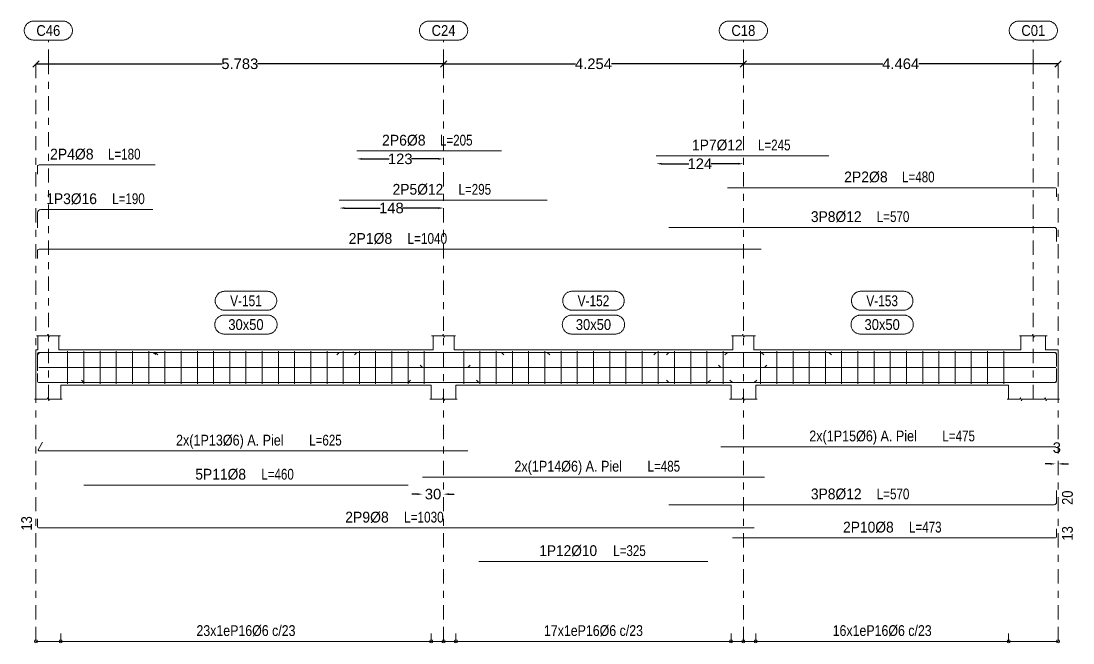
# Model space of a CAD drawing. Header units: millimetres. Extents: x 2 to 158, y -69 to 77.
# Drawn here: x 31.66 to 46.59, y 5.18 to 14.01 of the extents above; entities that cross this region are included whole.
import ezdxf
from ezdxf.enums import TextEntityAlignment as Align

# ---------------------------------------------------------------- set-up
doc = ezdxf.new("R2010")
doc.units = ezdxf.units.MM
doc.linetypes.add('CYPE_RAYAPUNTO', pattern=[0.4125, 0.2025, -0.105, 0, -0.105])
for name, color, linetype, lineweight in [('ALZ_ARM_LONG_ARM_TEXTOS', 3, 'Continuous', 9), ('ALZ_ARM_LONG_TXT_LONG', 3, 'Continuous', 9), ('ALZ_ARM_TRANS_TXT_EST', 3, 'Continuous', 9), ('ALZ_CONT_NUDOS', 122, 'Continuous', 9), ('ALZ_CONT_VIG_HORMIGON', 2, 'Continuous', 9), ('ALZ_COT_COT_ANCLAJES', 3, 'Continuous', 0), ('ALZ_COT_COT_ARM', 3, 'Continuous', 0), ('ALZ_COT_COT_EST', 3, 'Continuous', 0), ('ALZ_COT_COT_LIN_APOYOS', 2, 'CYPE_RAYAPUNTO', 0), ('ALZ_COT_LONGITUD_PROYECTADA', 122, 'Continuous', 0), ('ALZ_REF_COT_LIN_AUX_COTA', 2, 'CYPE_RAYAPUNTO', 9), ('ALZ_REF_REF_NOMBRE', 3, 'Continuous', 9), ('ALZ_REF_REF_REFERENCIA', 3, 'Continuous', 9), ('ALZ_REF_TEXTO_REF_NOMBRE', 3, 'Continuous', 9), ('ALZ_REF_TEXTO_REF_REFERENCIA', 3, 'Continuous', 9), ('ARM_LONGITUDINAL_Ø10', 103, 'Continuous', 9), ('ARM_LONGITUDINAL_Ø12', 171, 'Continuous', 9), ('ARM_LONGITUDINAL_Ø16', 212, 'Continuous', 9), ('ARM_LONGITUDINAL_Ø6', 151, 'Continuous', 9), ('ARM_LONGITUDINAL_Ø8', 32, 'Continuous', 9), ('ARM_TRANSVERSAL_Ø6', 151, 'Continuous', 9)]:
    doc.layers.add(name, color=color, linetype=linetype, lineweight=lineweight)
doc.styles.add('CYPETXT_0.225_romans', font='arial.ttf', dxfattribs={"height": 0.15})
doc.styles.add('CYPETXT_romans', font='arial.ttf', dxfattribs={"height": 0.2})
doc.dimstyles.new('cype_arrow', dxfattribs={"dimtxt": 0.18, "dimasz": 0.075, "dimexe": 0.05625, "dimexo": 0.05625, "dimgap": 0, "dimtad": 0, "dimdec": 4, "dimzin": 0, "dimdsep": 46, "dimtxsty": 'CYPETXT_0.225_romans', "dimcen": 0.09, "dimadec": 0, "dimazin": 0, "dimtfac": 1, "dimtdec": 4, "dimtofl": 0, "dimtmove": 2, "dimatfit": 3, "dimfxl": 1, "dimtolj": 1, "dimtzin": 0, "dimarcsym": 0})
doc.dimstyles.new('cype_oblique', dxfattribs={"dimtxt": 0.18, "dimasz": 0.18, "dimexe": 0.05625, "dimexo": 0.05625, "dimgap": 0, "dimtad": 0, "dimdec": 4, "dimzin": 0, "dimdsep": 46, "dimtxsty": 'CYPETXT_0.225_romans', "dimblk": 'OBLIQUE', "dimtsz": 0.045, "dimcen": 0.09, "dimadec": 0, "dimazin": 0, "dimtfac": 1, "dimtdec": 4, "dimtofl": 0, "dimtmove": 2, "dimatfit": 3, "dimfxl": 1, "dimtolj": 1, "dimtzin": 0, "dimarcsym": 0})

# ---------------------------------------------------------------- blocks, each defined once
blk = doc.blocks.new('*D170')
at = {"layer": 'ALZ_COT_LONGITUD_PROYECTADA', "color": 0, "lineweight": -2, "transparency": 16777216}
for p, q in [((31.827, 13.357), (31.917, 13.447)), ((37.61, 13.357), (37.7, 13.447)), ((31.872, 13.402), (34.511, 13.402)), ((37.655, 13.402), (35.017, 13.402))]:
    blk.add_line(p, q, dxfattribs=at)
at = {"layer": 'Defpoints', "color": 0, "transparency": 16777216}
for p in [(31.872, 13.402), (31.872, 13.402), (37.655, 13.402)]:
    blk.add_point(p, dxfattribs=at)
at = {"layer": 'ALZ_COT_LONGITUD_PROYECTADA', "color": 0, "transparency": 16777216, "insert": (34.764, 13.402), "char_height": 0.15, "attachment_point": 5, "style": 'CYPETXT_0.225_romans'}
blk.add_mtext('\\A1;5.783', dxfattribs=at)
blk = doc.blocks.new('_OBLIQUE')
at = {"color": 0, "linetype": 'ByBlock', "lineweight": -2}
blk.add_line((-0.5, -0.5), (0.5, 0.5), dxfattribs=at)
blk = doc.blocks.new('*D171')
at = {"layer": 'ALZ_COT_LONGITUD_PROYECTADA', "color": 0, "lineweight": -2, "transparency": 16777216}
for p, q in [((37.61, 13.357), (37.7, 13.447)), ((41.864, 13.357), (41.954, 13.447)), ((37.655, 13.402), (39.526, 13.402)), ((41.909, 13.402), (40.038, 13.402))]:
    blk.add_line(p, q, dxfattribs=at)
at = {"layer": 'Defpoints', "color": 0, "transparency": 16777216}
for p in [(37.655, 13.402), (37.655, 13.402), (41.909, 13.402)]:
    blk.add_point(p, dxfattribs=at)
at = {"layer": 'ALZ_COT_LONGITUD_PROYECTADA', "color": 0, "transparency": 16777216, "insert": (39.782, 13.402), "char_height": 0.15, "attachment_point": 5, "style": 'CYPETXT_0.225_romans'}
blk.add_mtext('\\A1;4.254', dxfattribs=at)
blk = doc.blocks.new('*D172')
at = {"layer": 'ALZ_COT_LONGITUD_PROYECTADA', "color": 0, "lineweight": -2, "transparency": 16777216}
for p, q in [((41.864, 13.357), (41.954, 13.447)), ((46.328, 13.357), (46.418, 13.447)), ((41.909, 13.402), (43.886, 13.402)), ((46.373, 13.402), (44.397, 13.402))]:
    blk.add_line(p, q, dxfattribs=at)
at = {"layer": 'Defpoints', "color": 0, "transparency": 16777216}
for p in [(41.909, 13.402), (41.909, 13.402), (46.373, 13.402)]:
    blk.add_point(p, dxfattribs=at)
at = {"layer": 'ALZ_COT_LONGITUD_PROYECTADA', "color": 0, "transparency": 16777216, "insert": (44.141, 13.402), "char_height": 0.15, "attachment_point": 5, "style": 'CYPETXT_0.225_romans'}
blk.add_mtext('\\A1;4.464', dxfattribs=at)
blk = doc.blocks.new('*D173')
at = {"layer": 'ALZ_COT_COT_ARM', "color": 0, "lineweight": -2, "transparency": 16777216}
for p, q in [((37.282, 7.293), (37.207, 7.293)), ((37.73, 7.293), (37.805, 7.293))]:
    blk.add_line(p, q, dxfattribs=at)
at = {"layer": 'ALZ_COT_COT_ARM', "color": 0, "transparency": 16777216}
for points in [[(37.282, 7.306), (37.282, 7.281), (37.357, 7.293)], [(37.73, 7.306), (37.73, 7.281), (37.655, 7.293)]]:
    blk.add_solid(points, dxfattribs=at)
at = {"layer": 'Defpoints', "color": 0, "transparency": 16777216}
for p in [(37.357, 7.293), (37.655, 7.293), (37.655, 7.293)]:
    blk.add_point(p, dxfattribs=at)
at = {"layer": 'ALZ_COT_COT_ARM', "color": 0, "transparency": 16777216, "insert": (37.506, 7.293), "char_height": 0.15, "attachment_point": 5, "style": 'CYPETXT_0.225_romans'}
blk.add_mtext('\\A1;30', dxfattribs=at)
blk = doc.blocks.new('*D174')
at = {"layer": 'ALZ_COT_COT_ARM', "color": 0, "lineweight": -2, "transparency": 16777216}
for p, q in [((46.266, 7.723), (46.191, 7.723)), ((46.448, 7.723), (46.523, 7.723))]:
    blk.add_line(p, q, dxfattribs=at)
at = {"layer": 'ALZ_COT_COT_ARM', "color": 0, "transparency": 16777216}
for points in [[(46.266, 7.735), (46.266, 7.71), (46.341, 7.723)], [(46.448, 7.735), (46.448, 7.71), (46.373, 7.723)]]:
    blk.add_solid(points, dxfattribs=at)
at = {"layer": 'Defpoints', "color": 0, "transparency": 16777216}
for p in [(46.341, 7.723), (46.373, 7.723), (46.373, 7.723)]:
    blk.add_point(p, dxfattribs=at)
at = {"layer": 'ALZ_COT_COT_ARM', "color": 0, "transparency": 16777216, "insert": (46.357, 7.953), "char_height": 0.15, "attachment_point": 5, "style": 'CYPETXT_0.225_romans'}
blk.add_mtext('\\A1;3', dxfattribs=at)
blk = doc.blocks.new('*D175')
at = {"layer": 'ALZ_COT_COT_ARM', "color": 0, "lineweight": -2, "transparency": 16777216}
for p, q in [((36.25, 11.355), (36.756, 11.355)), ((37.58, 11.355), (37.074, 11.355))]:
    blk.add_line(p, q, dxfattribs=at)
at = {"layer": 'ALZ_COT_COT_ARM', "color": 0, "transparency": 16777216}
for points in [[(36.25, 11.367), (36.25, 11.342), (36.175, 11.355)], [(37.58, 11.367), (37.58, 11.342), (37.655, 11.355)]]:
    blk.add_solid(points, dxfattribs=at)
at = {"layer": 'Defpoints', "color": 0, "transparency": 16777216}
for p in [(36.175, 11.355), (37.655, 11.355), (37.655, 11.355)]:
    blk.add_point(p, dxfattribs=at)
at = {"layer": 'ALZ_COT_COT_ARM', "color": 0, "transparency": 16777216, "insert": (36.915, 11.355), "char_height": 0.15, "attachment_point": 5, "style": 'CYPETXT_0.225_romans'}
blk.add_mtext('\\A1;148', dxfattribs=at)
blk = doc.blocks.new('*D176')
at = {"layer": 'ALZ_COT_COT_ARM', "color": 0, "lineweight": -2, "transparency": 16777216}
for p, q in [((36.5, 12.052), (36.881, 12.052)), ((37.58, 12.052), (37.199, 12.052))]:
    blk.add_line(p, q, dxfattribs=at)
at = {"layer": 'ALZ_COT_COT_ARM', "color": 0, "transparency": 16777216}
for points in [[(36.5, 12.065), (36.5, 12.04), (36.425, 12.052)], [(37.58, 12.065), (37.58, 12.04), (37.655, 12.052)]]:
    blk.add_solid(points, dxfattribs=at)
at = {"layer": 'Defpoints', "color": 0, "transparency": 16777216}
for p in [(36.425, 12.052), (37.655, 12.052), (37.655, 12.052)]:
    blk.add_point(p, dxfattribs=at)
at = {"layer": 'ALZ_COT_COT_ARM', "color": 0, "transparency": 16777216, "insert": (37.04, 12.052), "char_height": 0.15, "attachment_point": 5, "style": 'CYPETXT_0.225_romans'}
blk.add_mtext('\\A1;123', dxfattribs=at)
blk = doc.blocks.new('*D177')
at = {"layer": 'ALZ_COT_COT_ARM', "color": 0, "lineweight": -2, "transparency": 16777216}
for p, q in [((40.749, 11.984), (41.133, 11.984)), ((41.834, 11.984), (41.45, 11.984))]:
    blk.add_line(p, q, dxfattribs=at)
at = {"layer": 'ALZ_COT_COT_ARM', "color": 0, "transparency": 16777216}
for points in [[(40.749, 11.997), (40.749, 11.972), (40.674, 11.984)], [(41.834, 11.997), (41.834, 11.972), (41.909, 11.984)]]:
    blk.add_solid(points, dxfattribs=at)
at = {"layer": 'Defpoints', "color": 0, "transparency": 16777216}
for p in [(40.674, 11.984), (41.909, 11.984), (41.909, 11.984)]:
    blk.add_point(p, dxfattribs=at)
at = {"layer": 'ALZ_COT_COT_ARM', "color": 0, "transparency": 16777216, "insert": (41.291, 11.984), "char_height": 0.15, "attachment_point": 5, "style": 'CYPETXT_0.225_romans'}
blk.add_mtext('\\A1;124', dxfattribs=at)

msp = doc.modelspace()

# ---------------------------------------------------------------- linework, layer by layer
at = {"layer": 'ALZ_CONT_NUDOS'}
for p, q in [((31.89729, 9.3408), (31.89729, 9.5408)), ((32.19758, 9.3408), (32.19758, 9.5408)), ((37.50528, 9.3408), (37.50528, 9.5408)), ((37.80528, 9.3408), (37.80528, 9.5408)), ((41.75903, 9.3408), (41.75903, 9.5408)), ((42.05932, 9.3408), (42.05932, 9.5408)), ((45.84796, 9.3408), (45.84796, 9.5408)), ((46.1983, 9.3408), (46.1983, 9.5408)), ((31.87227, 9.3408), (31.89729, 9.3408)), ((32.22261, 9.3408), (32.19758, 9.3408)), ((37.48026, 9.3408), (37.50528, 9.3408)), ((37.83026, 9.3408), (37.80528, 9.3408)), ((41.73401, 9.3408), (41.75903, 9.3408)), ((42.08434, 9.3408), (42.05932, 9.3408)), ((45.67279, 9.3408), (45.84796, 9.3408)), ((46.37346, 9.3408), (46.1983, 9.3408)), ((31.87227, 8.8408), (31.87227, 8.6408)), ((32.22261, 8.8408), (32.22261, 8.6408)), ((37.48026, 8.8408), (37.48026, 8.6408)), ((37.83026, 8.8408), (37.83026, 8.6408)), ((41.73401, 8.8408), (41.73401, 8.6408)), ((42.08434, 8.8408), (42.08434, 8.6408)), ((45.67279, 8.8408), (45.67279, 8.6408)), ((46.37346, 8.8408), (46.37346, 8.6408))]:
    msp.add_line(p, q, dxfattribs=at)
for points in [[(31.87729, 9.5408), (32.03244, 9.5408), (32.03994, 9.5658), (32.05494, 9.5158), (32.06244, 9.5408), (32.21758, 9.5408)], [(37.48528, 9.5408), (37.64028, 9.5408), (37.64778, 9.5658), (37.66278, 9.5158), (37.67028, 9.5408), (37.82528, 9.5408)], [(41.73903, 9.5408), (41.89418, 9.5408), (41.90168, 9.5658), (41.91668, 9.5158), (41.92418, 9.5408), (42.07932, 9.5408)], [(45.82796, 9.5408), (46.00813, 9.5408), (46.01563, 9.5658), (46.03063, 9.5158), (46.03813, 9.5408), (46.2183, 9.5408)], [(31.87227, 9.3408), (31.87227, 8.8408)], [(46.37346, 9.3408), (46.37346, 8.8408)], [(31.85227, 8.6408), (32.03244, 8.6408), (32.03994, 8.6658), (32.05494, 8.6158), (32.06244, 8.6408), (32.24261, 8.6408)], [(37.46026, 8.6408), (37.64026, 8.6408), (37.64776, 8.6658), (37.66276, 8.6158), (37.67026, 8.6408), (37.85026, 8.6408)], [(41.71401, 8.6408), (41.89417, 8.6408), (41.90167, 8.6658), (41.91667, 8.6158), (41.92417, 8.6408), (42.10434, 8.6408)], [(45.65279, 8.6408), (45.83296, 8.6408), (45.84046, 8.6658), (45.85546, 8.6158), (45.86296, 8.6408), (46.04313, 8.6408)], [(46.00313, 8.6408), (46.1833, 8.6408), (46.1908, 8.6658), (46.2058, 8.6158), (46.2133, 8.6408), (46.39346, 8.6408)]]:
    msp.add_lwpolyline(points, dxfattribs=at)
at = {"layer": 'ALZ_CONT_VIG_HORMIGON'}
for p, q in [((32.22261, 9.3408), (37.48026, 9.3408)), ((37.83026, 9.3408), (41.73401, 9.3408)), ((42.08434, 9.3408), (45.67279, 9.3408)), ((32.22261, 8.8408), (37.48026, 8.8408)), ((37.83026, 8.8408), (41.73401, 8.8408)), ((42.08434, 8.8408), (45.67279, 8.8408))]:
    msp.add_line(p, q, dxfattribs=at)
at = {"layer": 'ALZ_COT_COT_EST'}
for p, q in [((31.87227, 5.20281), (31.87227, 5.31531)), ((32.22261, 5.20281), (32.22261, 5.31531)), ((37.48026, 5.20281), (37.48026, 5.31531)), ((37.65526, 5.20281), (37.65526, 5.31531)), ((37.83026, 5.20281), (37.83026, 5.31531)), ((41.73401, 5.20281), (41.73401, 5.31531)), ((41.90917, 5.20281), (41.90917, 5.31531)), ((42.08434, 5.20281), (42.08434, 5.31531)), ((45.67279, 5.20281), (45.67279, 5.31531))]:
    msp.add_line(p, q, dxfattribs=at)
for points in [[(31.87227, 5.20281), (32.22261, 5.20281), (32.22261, 5.31531)], [(32.22261, 5.20281), (37.48026, 5.20281), (37.48026, 5.31531)], [(37.48026, 5.20281), (37.65526, 5.20281), (37.65526, 5.31531)], [(37.65526, 5.20281), (37.83026, 5.20281), (37.83026, 5.31531)], [(37.83026, 5.20281), (41.73401, 5.20281), (41.73401, 5.31531)], [(41.73401, 5.20281), (41.90917, 5.20281), (41.90917, 5.31531)], [(41.90917, 5.20281), (42.08434, 5.20281), (42.08434, 5.31531)], [(42.08434, 5.20281), (45.67279, 5.20281), (45.67279, 5.31531)], [(45.67279, 5.20281), (46.37346, 5.20281), (46.37346, 5.31531)]]:
    msp.add_lwpolyline(points, dxfattribs=at)
for centre in [(31.87227, 5.20281), (32.22261, 5.20281), (32.22261, 5.20281), (37.48026, 5.20281), (37.48026, 5.20281), (37.65526, 5.20281), (37.65526, 5.20281), (37.83026, 5.20281), (37.83026, 5.20281), (41.73401, 5.20281), (41.73401, 5.20281), (41.90917, 5.20281), (41.90917, 5.20281), (42.08434, 5.20281), (42.08434, 5.20281), (45.67279, 5.20281), (45.67279, 5.20281), (46.37346, 5.20281)]:
    msp.add_circle(centre, 0.0225, dxfattribs=at)
at = {"layer": 'ALZ_COT_COT_LIN_APOYOS'}
for p, q in [((31.87227, 13.40244), (31.87227, 5.20281)), ((37.65526, 13.40244), (37.65526, 5.20281)), ((41.90917, 13.40244), (41.90917, 5.20281)), ((46.37346, 13.40244), (46.37346, 5.20281))]:
    msp.add_line(p, q, dxfattribs=at)
at = {"layer": 'ALZ_REF_COT_LIN_AUX_COTA'}
for p, q in [((32.04744, 13.40244), (32.04744, 13.73994)), ((37.65526, 13.40244), (37.65526, 13.73994)), ((41.90917, 13.40244), (41.90917, 13.73994)), ((46.02313, 13.40244), (46.02313, 13.73994)), ((32.04744, 8.6408), (32.04744, 13.40244)), ((46.02313, 8.6408), (46.02313, 13.40244))]:
    msp.add_line(p, q, dxfattribs=at)
at = {"layer": 'ALZ_REF_REF_NOMBRE'}
for points in [[(35.15293, 10.1733), (35.16195, 10.173), (35.17092, 10.1721), (35.17982, 10.1706), (35.1886, 10.1685), (35.19721, 10.16583), (35.20563, 10.16259), (35.21382, 10.15879), (35.22173, 10.15445), (35.22933, 10.1496), (35.2366, 10.14425), (35.24349, 10.13842), (35.24997, 10.13215), (35.25602, 10.12546), (35.26162, 10.11838), (35.26672, 10.11094), (35.27132, 10.10318), (35.27539, 10.09513), (35.27891, 10.08682), (35.28187, 10.0783), (35.28425, 10.0696), (35.28605, 10.06075), (35.28725, 10.05181), (35.28786, 10.04281), (35.28786, 10.03379), (35.28725, 10.02479), (35.28605, 10.01585), (35.28425, 10.007), (35.28187, 9.9983), (35.27891, 9.98978), (35.27539, 9.98147), (35.27132, 9.97342), (35.26672, 9.96566), (35.26162, 9.95822), (35.25602, 9.95114), (35.24997, 9.94445), (35.24349, 9.93818), (35.2366, 9.93235), (35.22933, 9.927), (35.22173, 9.92215), (35.21382, 9.91781), (35.20563, 9.91401), (35.19721, 9.91077), (35.1886, 9.9081), (35.17982, 9.90601), (35.17092, 9.9045), (35.16195, 9.9036), (35.15293, 9.9033), (34.54993, 9.9033), (34.54091, 9.9036), (34.53194, 9.9045), (34.52304, 9.90601), (34.51426, 9.9081), (34.50565, 9.91077), (34.49723, 9.91401), (34.48904, 9.91781), (34.48113, 9.92215), (34.47353, 9.927), (34.46626, 9.93235), (34.45937, 9.93818), (34.45289, 9.94445), (34.44684, 9.95114), (34.44125, 9.95822), (34.43614, 9.96566), (34.43154, 9.97342), (34.42747, 9.98147), (34.42395, 9.98978), (34.42099, 9.9983), (34.41861, 10.007), (34.41681, 10.01585), (34.41561, 10.02479), (34.41501, 10.03379), (34.41501, 10.04281), (34.41561, 10.05181), (34.41681, 10.06075), (34.41861, 10.0696), (34.42099, 10.0783), (34.42395, 10.08682), (34.42747, 10.09513), (34.43154, 10.10318), (34.43614, 10.11094), (34.44125, 10.11838), (34.44684, 10.12546), (34.45289, 10.13215), (34.45937, 10.13842), (34.46626, 10.14425), (34.47353, 10.1496), (34.48113, 10.15445), (34.48904, 10.15879), (34.49723, 10.16259), (34.50565, 10.16583), (34.51426, 10.1685), (34.52304, 10.1706), (34.53194, 10.1721), (34.54091, 10.173), (34.54993, 10.1733), (35.15293, 10.1733)], [(40.08363, 10.1733), (40.09265, 10.173), (40.10163, 10.1721), (40.11052, 10.1706), (40.1193, 10.1685), (40.12792, 10.16583), (40.13634, 10.16259), (40.14452, 10.15879), (40.15243, 10.15445), (40.16004, 10.1496), (40.1673, 10.14425), (40.17419, 10.13842), (40.18067, 10.13215), (40.18673, 10.12546), (40.19232, 10.11838), (40.19742, 10.11094), (40.20202, 10.10318), (40.20609, 10.09513), (40.20961, 10.08682), (40.21257, 10.0783), (40.21495, 10.0696), (40.21675, 10.06075), (40.21795, 10.05181), (40.21856, 10.04281), (40.21856, 10.03379), (40.21795, 10.02479), (40.21675, 10.01585), (40.21495, 10.007), (40.21257, 9.9983), (40.20961, 9.98978), (40.20609, 9.98147), (40.20202, 9.97342), (40.19742, 9.96566), (40.19232, 9.95822), (40.18673, 9.95114), (40.18067, 9.94445), (40.17419, 9.93818), (40.1673, 9.93235), (40.16004, 9.927), (40.15243, 9.92215), (40.14452, 9.91781), (40.13634, 9.91401), (40.12792, 9.91077), (40.1193, 9.9081), (40.11052, 9.90601), (40.10163, 9.9045), (40.09265, 9.9036), (40.08363, 9.9033), (39.48063, 9.9033), (39.47162, 9.9036), (39.46264, 9.9045), (39.45374, 9.90601), (39.44497, 9.9081), (39.43635, 9.91077), (39.42793, 9.91401), (39.41975, 9.91781), (39.41183, 9.92215), (39.40423, 9.927), (39.39697, 9.93235), (39.39008, 9.93818), (39.38359, 9.94445), (39.37754, 9.95114), (39.37195, 9.95822), (39.36684, 9.96566), (39.36224, 9.97342), (39.35818, 9.98147), (39.35465, 9.98978), (39.35169, 9.9983), (39.34931, 10.007), (39.34751, 10.01585), (39.34631, 10.02479), (39.34571, 10.03379), (39.34571, 10.04281), (39.34631, 10.05181), (39.34751, 10.06075), (39.34931, 10.0696), (39.35169, 10.0783), (39.35465, 10.08682), (39.35818, 10.09513), (39.36224, 10.10318), (39.36684, 10.11094), (39.37195, 10.11838), (39.37754, 10.12546), (39.38359, 10.13215), (39.39008, 10.13842), (39.39697, 10.14425), (39.40423, 10.1496), (39.41183, 10.15445), (39.41975, 10.15879), (39.42793, 10.16259), (39.43635, 10.16583), (39.44497, 10.1685), (39.45374, 10.1706), (39.46264, 10.1721), (39.47162, 10.173), (39.48063, 10.1733), (40.08363, 10.1733)], [(44.18007, 10.1733), (44.18908, 10.173), (44.19806, 10.1721), (44.20696, 10.1706), (44.21573, 10.1685), (44.22435, 10.16583), (44.23277, 10.16259), (44.24095, 10.15879), (44.24886, 10.15445), (44.25647, 10.1496), (44.26373, 10.14425), (44.27062, 10.13842), (44.27711, 10.13215), (44.28316, 10.12546), (44.28875, 10.11838), (44.29386, 10.11094), (44.29845, 10.10318), (44.30252, 10.09513), (44.30605, 10.08682), (44.309, 10.0783), (44.31139, 10.0696), (44.31319, 10.06075), (44.31439, 10.05181), (44.31499, 10.04281), (44.31499, 10.03379), (44.31439, 10.02479), (44.31319, 10.01585), (44.31139, 10.007), (44.309, 9.9983), (44.30605, 9.98978), (44.30252, 9.98147), (44.29845, 9.97342), (44.29386, 9.96566), (44.28875, 9.95822), (44.28316, 9.95114), (44.27711, 9.94445), (44.27062, 9.93818), (44.26373, 9.93235), (44.25647, 9.927), (44.24886, 9.92215), (44.24095, 9.91781), (44.23277, 9.91401), (44.22435, 9.91077), (44.21573, 9.9081), (44.20696, 9.90601), (44.19806, 9.9045), (44.18908, 9.9036), (44.18007, 9.9033), (43.57707, 9.9033), (43.56805, 9.9036), (43.55907, 9.9045), (43.55018, 9.90601), (43.5414, 9.9081), (43.53278, 9.91077), (43.52436, 9.91401), (43.51618, 9.91781), (43.50827, 9.92215), (43.50066, 9.927), (43.4934, 9.93235), (43.48651, 9.93818), (43.48002, 9.94445), (43.47397, 9.95114), (43.46838, 9.95822), (43.46328, 9.96566), (43.45868, 9.97342), (43.45461, 9.98147), (43.45109, 9.98978), (43.44813, 9.9983), (43.44574, 10.007), (43.44395, 10.01585), (43.44274, 10.02479), (43.44214, 10.03379), (43.44214, 10.04281), (43.44274, 10.05181), (43.44395, 10.06075), (43.44574, 10.0696), (43.44813, 10.0783), (43.45109, 10.08682), (43.45461, 10.09513), (43.45868, 10.10318), (43.46328, 10.11094), (43.46838, 10.11838), (43.47397, 10.12546), (43.48002, 10.13215), (43.48651, 10.13842), (43.4934, 10.14425), (43.50066, 10.1496), (43.50827, 10.15445), (43.51618, 10.15879), (43.52436, 10.16259), (43.53278, 10.16583), (43.5414, 10.1685), (43.55018, 10.1706), (43.55907, 10.1721), (43.56805, 10.173), (43.57707, 10.1733), (44.18007, 10.1733)], [(35.15856, 9.8358), (35.16757, 9.8355), (35.17655, 9.8346), (35.18545, 9.8331), (35.19422, 9.831), (35.20284, 9.82833), (35.21126, 9.82509), (35.21944, 9.82129), (35.22735, 9.81695), (35.23496, 9.8121), (35.24222, 9.80675), (35.24911, 9.80092), (35.2556, 9.79465), (35.26165, 9.78796), (35.26724, 9.78088), (35.27235, 9.77344), (35.27694, 9.76568), (35.28101, 9.75763), (35.28453, 9.74932), (35.28749, 9.7408), (35.28988, 9.7321), (35.29168, 9.72325), (35.29288, 9.71431), (35.29348, 9.70531), (35.29348, 9.69629), (35.29288, 9.68729), (35.29168, 9.67835), (35.28988, 9.6695), (35.28749, 9.6608), (35.28453, 9.65228), (35.28101, 9.64397), (35.27694, 9.63592), (35.27235, 9.62816), (35.26724, 9.62072), (35.26165, 9.61364), (35.2556, 9.60695), (35.24911, 9.60068), (35.24222, 9.59485), (35.23496, 9.5895), (35.22735, 9.58465), (35.21944, 9.58031), (35.21126, 9.57651), (35.20284, 9.57327), (35.19422, 9.5706), (35.18545, 9.56851), (35.17655, 9.567), (35.16757, 9.5661), (35.15856, 9.5658), (34.54431, 9.5658), (34.53529, 9.5661), (34.52631, 9.567), (34.51742, 9.56851), (34.50864, 9.5706), (34.50002, 9.57327), (34.4916, 9.57651), (34.48342, 9.58031), (34.47551, 9.58465), (34.4679, 9.5895), (34.46064, 9.59485), (34.45375, 9.60068), (34.44726, 9.60695), (34.44121, 9.61364), (34.43562, 9.62072), (34.43052, 9.62816), (34.42592, 9.63592), (34.42185, 9.64397), (34.41833, 9.65228), (34.41537, 9.6608), (34.41298, 9.6695), (34.41119, 9.67835), (34.40998, 9.68729), (34.40938, 9.69629), (34.40938, 9.70531), (34.40998, 9.71431), (34.41119, 9.72325), (34.41298, 9.7321), (34.41537, 9.7408), (34.41833, 9.74932), (34.42185, 9.75763), (34.42592, 9.76568), (34.43052, 9.77344), (34.43562, 9.78088), (34.44121, 9.78796), (34.44726, 9.79465), (34.45375, 9.80092), (34.46064, 9.80675), (34.4679, 9.8121), (34.47551, 9.81695), (34.48342, 9.82129), (34.4916, 9.82509), (34.50002, 9.82833), (34.50864, 9.831), (34.51742, 9.8331), (34.52631, 9.8346), (34.53529, 9.8355), (34.54431, 9.8358), (35.15856, 9.8358)], [(40.08926, 9.8358), (40.09827, 9.8355), (40.10725, 9.8346), (40.11615, 9.8331), (40.12492, 9.831), (40.13354, 9.82833), (40.14196, 9.82509), (40.15014, 9.82129), (40.15806, 9.81695), (40.16566, 9.8121), (40.17292, 9.80675), (40.17981, 9.80092), (40.1863, 9.79465), (40.19235, 9.78796), (40.19794, 9.78088), (40.20305, 9.77344), (40.20765, 9.76568), (40.21171, 9.75763), (40.21524, 9.74932), (40.2182, 9.7408), (40.22058, 9.7321), (40.22238, 9.72325), (40.22358, 9.71431), (40.22418, 9.70531), (40.22418, 9.69629), (40.22358, 9.68729), (40.22238, 9.67835), (40.22058, 9.6695), (40.2182, 9.6608), (40.21524, 9.65228), (40.21171, 9.64397), (40.20765, 9.63592), (40.20305, 9.62816), (40.19794, 9.62072), (40.19235, 9.61364), (40.1863, 9.60695), (40.17981, 9.60068), (40.17292, 9.59485), (40.16566, 9.5895), (40.15806, 9.58465), (40.15014, 9.58031), (40.14196, 9.57651), (40.13354, 9.57327), (40.12492, 9.5706), (40.11615, 9.56851), (40.10725, 9.567), (40.09827, 9.5661), (40.08926, 9.5658), (39.47501, 9.5658), (39.46599, 9.5661), (39.45701, 9.567), (39.44812, 9.56851), (39.43934, 9.5706), (39.43072, 9.57327), (39.4223, 9.57651), (39.41412, 9.58031), (39.40621, 9.58465), (39.3986, 9.5895), (39.39134, 9.59485), (39.38445, 9.60068), (39.37797, 9.60695), (39.37191, 9.61364), (39.36632, 9.62072), (39.36122, 9.62816), (39.35662, 9.63592), (39.35255, 9.64397), (39.34903, 9.65228), (39.34607, 9.6608), (39.34369, 9.6695), (39.34189, 9.67835), (39.34069, 9.68729), (39.34008, 9.69629), (39.34008, 9.70531), (39.34069, 9.71431), (39.34189, 9.72325), (39.34369, 9.7321), (39.34607, 9.7408), (39.34903, 9.74932), (39.35255, 9.75763), (39.35662, 9.76568), (39.36122, 9.77344), (39.36632, 9.78088), (39.37191, 9.78796), (39.37797, 9.79465), (39.38445, 9.80092), (39.39134, 9.80675), (39.3986, 9.8121), (39.40621, 9.81695), (39.41412, 9.82129), (39.4223, 9.82509), (39.43072, 9.82833), (39.43934, 9.831), (39.44812, 9.8331), (39.45701, 9.8346), (39.46599, 9.8355), (39.47501, 9.8358), (40.08926, 9.8358)], [(44.18569, 9.8358), (44.19471, 9.8355), (44.20368, 9.8346), (44.21258, 9.8331), (44.22136, 9.831), (44.22997, 9.82833), (44.23839, 9.82509), (44.24658, 9.82129), (44.25449, 9.81695), (44.26209, 9.8121), (44.26936, 9.80675), (44.27625, 9.80092), (44.28273, 9.79465), (44.28878, 9.78796), (44.29438, 9.78088), (44.29948, 9.77344), (44.30408, 9.76568), (44.30815, 9.75763), (44.31167, 9.74932), (44.31463, 9.7408), (44.31701, 9.7321), (44.31881, 9.72325), (44.32001, 9.71431), (44.32062, 9.70531), (44.32062, 9.69629), (44.32001, 9.68729), (44.31881, 9.67835), (44.31701, 9.6695), (44.31463, 9.6608), (44.31167, 9.65228), (44.30815, 9.64397), (44.30408, 9.63592), (44.29948, 9.62816), (44.29438, 9.62072), (44.28878, 9.61364), (44.28273, 9.60695), (44.27625, 9.60068), (44.26936, 9.59485), (44.26209, 9.5895), (44.25449, 9.58465), (44.24658, 9.58031), (44.23839, 9.57651), (44.22997, 9.57327), (44.22136, 9.5706), (44.21258, 9.56851), (44.20368, 9.567), (44.19471, 9.5661), (44.18569, 9.5658), (43.57144, 9.5658), (43.56242, 9.5661), (43.55345, 9.567), (43.54455, 9.56851), (43.53577, 9.5706), (43.52716, 9.57327), (43.51874, 9.57651), (43.51055, 9.58031), (43.50264, 9.58465), (43.49504, 9.5895), (43.48777, 9.59485), (43.48088, 9.60068), (43.4744, 9.60695), (43.46835, 9.61364), (43.46276, 9.62072), (43.45765, 9.62816), (43.45305, 9.63592), (43.44898, 9.64397), (43.44546, 9.65228), (43.4425, 9.6608), (43.44012, 9.6695), (43.43832, 9.67835), (43.43712, 9.68729), (43.43652, 9.69629), (43.43652, 9.70531), (43.43712, 9.71431), (43.43832, 9.72325), (43.44012, 9.7321), (43.4425, 9.7408), (43.44546, 9.74932), (43.44898, 9.75763), (43.45305, 9.76568), (43.45765, 9.77344), (43.46276, 9.78088), (43.46835, 9.78796), (43.4744, 9.79465), (43.48088, 9.80092), (43.48777, 9.80675), (43.49504, 9.8121), (43.50264, 9.81695), (43.51055, 9.82129), (43.51874, 9.82509), (43.52716, 9.82833), (43.53577, 9.831), (43.54455, 9.8331), (43.55345, 9.8346), (43.56242, 9.8355), (43.57144, 9.8358), (44.18569, 9.8358)]]:
    msp.add_lwpolyline(points, close=True, dxfattribs=at)
at = {"layer": 'ALZ_REF_REF_REFERENCIA'}
for points in [[(32.25444, 14.00994), (32.26345, 14.00964), (32.27243, 14.00874), (32.28133, 14.00723), (32.2901, 14.00514), (32.29872, 14.00247), (32.30714, 13.99923), (32.31532, 13.99543), (32.32324, 13.99109), (32.33084, 13.98624), (32.3381, 13.98089), (32.34499, 13.97506), (32.35148, 13.96879), (32.35753, 13.9621), (32.36312, 13.95502), (32.36823, 13.94758), (32.37283, 13.93982), (32.37689, 13.93177), (32.38042, 13.92346), (32.38338, 13.91494), (32.38576, 13.90624), (32.38756, 13.89739), (32.38876, 13.88845), (32.38936, 13.87945), (32.38936, 13.87043), (32.38876, 13.86143), (32.38756, 13.85249), (32.38576, 13.84364), (32.38338, 13.83494), (32.38042, 13.82642), (32.37689, 13.81811), (32.37283, 13.81006), (32.36823, 13.8023), (32.36312, 13.79486), (32.35753, 13.78778), (32.35148, 13.78109), (32.34499, 13.77482), (32.3381, 13.76899), (32.33084, 13.76364), (32.32324, 13.75879), (32.31532, 13.75445), (32.30714, 13.75065), (32.29872, 13.74741), (32.2901, 13.74474), (32.28133, 13.74264), (32.27243, 13.74114), (32.26345, 13.74024), (32.25444, 13.73994), (31.84044, 13.73994), (31.83142, 13.74024), (31.82244, 13.74114), (31.81355, 13.74264), (31.80477, 13.74474), (31.79615, 13.74741), (31.78773, 13.75065), (31.77955, 13.75445), (31.77164, 13.75879), (31.76403, 13.76364), (31.75677, 13.76899), (31.74988, 13.77482), (31.7434, 13.78109), (31.73734, 13.78778), (31.73175, 13.79486), (31.72665, 13.8023), (31.72205, 13.81006), (31.71798, 13.81811), (31.71446, 13.82642), (31.7115, 13.83494), (31.70911, 13.84364), (31.70732, 13.85249), (31.70611, 13.86143), (31.70551, 13.87043), (31.70551, 13.87945), (31.70611, 13.88845), (31.70732, 13.89739), (31.70911, 13.90624), (31.7115, 13.91494), (31.71446, 13.92346), (31.71798, 13.93177), (31.72205, 13.93982), (31.72665, 13.94758), (31.73175, 13.95502), (31.73734, 13.9621), (31.7434, 13.96879), (31.74988, 13.97506), (31.75677, 13.98089), (31.76403, 13.98624), (31.77164, 13.99109), (31.77955, 13.99543), (31.78773, 13.99923), (31.79615, 14.00247), (31.80477, 14.00514), (31.81355, 14.00723), (31.82244, 14.00874), (31.83142, 14.00964), (31.84044, 14.00994), (32.25444, 14.00994)], [(37.86226, 14.00994), (37.87127, 14.00964), (37.88025, 14.00874), (37.88915, 14.00723), (37.89792, 14.00514), (37.90654, 14.00247), (37.91496, 13.99923), (37.92314, 13.99543), (37.93105, 13.99109), (37.93866, 13.98624), (37.94592, 13.98089), (37.95281, 13.97506), (37.9593, 13.96879), (37.96535, 13.9621), (37.97094, 13.95502), (37.97605, 13.94758), (37.98064, 13.93982), (37.98471, 13.93177), (37.98824, 13.92346), (37.99119, 13.91494), (37.99358, 13.90624), (37.99538, 13.89739), (37.99658, 13.88845), (37.99718, 13.87945), (37.99718, 13.87043), (37.99658, 13.86143), (37.99538, 13.85249), (37.99358, 13.84364), (37.99119, 13.83494), (37.98824, 13.82642), (37.98471, 13.81811), (37.98064, 13.81006), (37.97605, 13.8023), (37.97094, 13.79486), (37.96535, 13.78778), (37.9593, 13.78109), (37.95281, 13.77482), (37.94592, 13.76899), (37.93866, 13.76364), (37.93105, 13.75879), (37.92314, 13.75445), (37.91496, 13.75065), (37.90654, 13.74741), (37.89792, 13.74474), (37.88915, 13.74264), (37.88025, 13.74114), (37.87127, 13.74024), (37.86226, 13.73994), (37.44826, 13.73994), (37.43924, 13.74024), (37.43026, 13.74114), (37.42137, 13.74264), (37.41259, 13.74474), (37.40397, 13.74741), (37.39555, 13.75065), (37.38737, 13.75445), (37.37946, 13.75879), (37.37185, 13.76364), (37.36459, 13.76899), (37.3577, 13.77482), (37.35121, 13.78109), (37.34516, 13.78778), (37.33957, 13.79486), (37.33447, 13.8023), (37.32987, 13.81006), (37.3258, 13.81811), (37.32228, 13.82642), (37.31932, 13.83494), (37.31693, 13.84364), (37.31514, 13.85249), (37.31393, 13.86143), (37.31333, 13.87043), (37.31333, 13.87945), (37.31393, 13.88845), (37.31514, 13.89739), (37.31693, 13.90624), (37.31932, 13.91494), (37.32228, 13.92346), (37.3258, 13.93177), (37.32987, 13.93982), (37.33447, 13.94758), (37.33957, 13.95502), (37.34516, 13.9621), (37.35121, 13.96879), (37.3577, 13.97506), (37.36459, 13.98089), (37.37185, 13.98624), (37.37946, 13.99109), (37.38737, 13.99543), (37.39555, 13.99923), (37.40397, 14.00247), (37.41259, 14.00514), (37.42137, 14.00723), (37.43026, 14.00874), (37.43924, 14.00964), (37.44826, 14.00994), (37.86226, 14.00994)], [(42.11617, 14.00994), (42.12519, 14.00964), (42.13417, 14.00874), (42.14307, 14.00723), (42.15184, 14.00514), (42.16046, 14.00247), (42.16888, 13.99923), (42.17706, 13.99543), (42.18497, 13.99109), (42.19258, 13.98624), (42.19984, 13.98089), (42.20673, 13.97506), (42.21322, 13.96879), (42.21927, 13.9621), (42.22486, 13.95502), (42.22997, 13.94758), (42.23456, 13.93982), (42.23863, 13.93177), (42.24215, 13.92346), (42.24511, 13.91494), (42.2475, 13.90624), (42.24929, 13.89739), (42.2505, 13.88845), (42.2511, 13.87945), (42.2511, 13.87043), (42.2505, 13.86143), (42.24929, 13.85249), (42.2475, 13.84364), (42.24511, 13.83494), (42.24215, 13.82642), (42.23863, 13.81811), (42.23456, 13.81006), (42.22997, 13.8023), (42.22486, 13.79486), (42.21927, 13.78778), (42.21322, 13.78109), (42.20673, 13.77482), (42.19984, 13.76899), (42.19258, 13.76364), (42.18497, 13.75879), (42.17706, 13.75445), (42.16888, 13.75065), (42.16046, 13.74741), (42.15184, 13.74474), (42.14307, 13.74264), (42.13417, 13.74114), (42.12519, 13.74024), (42.11617, 13.73994), (41.70217, 13.73994), (41.69316, 13.74024), (41.68418, 13.74114), (41.67528, 13.74264), (41.66651, 13.74474), (41.65789, 13.74741), (41.64947, 13.75065), (41.64129, 13.75445), (41.63338, 13.75879), (41.62577, 13.76364), (41.61851, 13.76899), (41.61162, 13.77482), (41.60513, 13.78109), (41.59908, 13.78778), (41.59349, 13.79486), (41.58838, 13.8023), (41.58379, 13.81006), (41.57972, 13.81811), (41.5762, 13.82642), (41.57324, 13.83494), (41.57085, 13.84364), (41.56906, 13.85249), (41.56785, 13.86143), (41.56725, 13.87043), (41.56725, 13.87945), (41.56785, 13.88845), (41.56906, 13.89739), (41.57085, 13.90624), (41.57324, 13.91494), (41.5762, 13.92346), (41.57972, 13.93177), (41.58379, 13.93982), (41.58838, 13.94758), (41.59349, 13.95502), (41.59908, 13.9621), (41.60513, 13.96879), (41.61162, 13.97506), (41.61851, 13.98089), (41.62577, 13.98624), (41.63338, 13.99109), (41.64129, 13.99543), (41.64947, 13.99923), (41.65789, 14.00247), (41.66651, 14.00514), (41.67528, 14.00723), (41.68418, 14.00874), (41.69316, 14.00964), (41.70217, 14.00994), (42.11617, 14.00994)], [(46.23013, 14.00994), (46.23914, 14.00964), (46.24812, 14.00874), (46.25702, 14.00723), (46.26579, 14.00514), (46.27441, 14.00247), (46.28283, 13.99923), (46.29101, 13.99543), (46.29893, 13.99109), (46.30653, 13.98624), (46.31379, 13.98089), (46.32068, 13.97506), (46.32717, 13.96879), (46.33322, 13.9621), (46.33881, 13.95502), (46.34392, 13.94758), (46.34852, 13.93982), (46.35259, 13.93177), (46.35611, 13.92346), (46.35907, 13.91494), (46.36145, 13.90624), (46.36325, 13.89739), (46.36445, 13.88845), (46.36505, 13.87945), (46.36505, 13.87043), (46.36445, 13.86143), (46.36325, 13.85249), (46.36145, 13.84364), (46.35907, 13.83494), (46.35611, 13.82642), (46.35259, 13.81811), (46.34852, 13.81006), (46.34392, 13.8023), (46.33881, 13.79486), (46.33322, 13.78778), (46.32717, 13.78109), (46.32068, 13.77482), (46.31379, 13.76899), (46.30653, 13.76364), (46.29893, 13.75879), (46.29101, 13.75445), (46.28283, 13.75065), (46.27441, 13.74741), (46.26579, 13.74474), (46.25702, 13.74264), (46.24812, 13.74114), (46.23914, 13.74024), (46.23013, 13.73994), (45.81613, 13.73994), (45.80711, 13.74024), (45.79813, 13.74114), (45.78924, 13.74264), (45.78046, 13.74474), (45.77184, 13.74741), (45.76343, 13.75065), (45.75524, 13.75445), (45.74733, 13.75879), (45.73972, 13.76364), (45.73246, 13.76899), (45.72557, 13.77482), (45.71909, 13.78109), (45.71303, 13.78778), (45.70744, 13.79486), (45.70234, 13.8023), (45.69774, 13.81006), (45.69367, 13.81811), (45.69015, 13.82642), (45.68719, 13.83494), (45.68481, 13.84364), (45.68301, 13.85249), (45.68181, 13.86143), (45.6812, 13.87043), (45.6812, 13.87945), (45.68181, 13.88845), (45.68301, 13.89739), (45.68481, 13.90624), (45.68719, 13.91494), (45.69015, 13.92346), (45.69367, 13.93177), (45.69774, 13.93982), (45.70234, 13.94758), (45.70744, 13.95502), (45.71303, 13.9621), (45.71909, 13.96879), (45.72557, 13.97506), (45.73246, 13.98089), (45.73972, 13.98624), (45.74733, 13.99109), (45.75524, 13.99543), (45.76343, 13.99923), (45.77184, 14.00247), (45.78046, 14.00514), (45.78924, 14.00723), (45.79813, 14.00874), (45.80711, 14.00964), (45.81613, 14.00994), (46.23013, 14.00994)]]:
    msp.add_lwpolyline(points, close=True, dxfattribs=at)
at = {"layer": 'ARM_LONGITUDINAL_Ø10'}
for p, q in [((38.15713, 8.8768), (38.12178, 8.91216)), ((41.40713, 8.8768), (41.44249, 8.91216))]:
    msp.add_line(p, q, dxfattribs=at)
for points in [[(38.15713, 8.8768), (41.40713, 8.8768)], [(38.15713, 6.33781), (41.40713, 6.33781)]]:
    msp.add_lwpolyline(points, dxfattribs=at)
at = {"layer": 'ARM_LONGITUDINAL_Ø12'}
for p, q in [((36.17532, 9.3048), (36.13996, 9.26945)), ((39.12532, 9.3048), (39.16068, 9.26945)), ((40.67379, 9.3048), (40.63843, 9.26945)), ((40.85346, 9.3048), (40.81685, 9.27075)), ((43.12379, 9.3048), (43.15914, 9.26945)), ((40.85346, 8.8768), (40.81685, 8.91085))]:
    msp.add_line(p, q, dxfattribs=at)
for points in [[(40.67379, 12.09651), (43.12379, 12.09651)], [(36.17532, 11.46744), (39.12532, 11.46744)], [(46.35346, 10.87964), (46.35346, 11.04364), (46.35072, 11.05742), (46.34292, 11.0691), (46.33124, 11.0769), (46.31746, 11.07964), (40.85346, 11.07964)], [(36.17532, 9.3048), (39.12532, 9.3048)], [(40.67379, 9.3048), (43.12379, 9.3048)], [(46.35346, 9.1048), (46.35346, 9.2688), (46.35072, 9.28258), (46.34292, 9.29426), (46.33124, 9.30206), (46.31746, 9.3048), (40.85346, 9.3048)], [(46.35346, 9.0768), (46.35346, 8.9128), (46.35072, 8.89902), (46.34292, 8.88734), (46.33124, 8.87954), (46.31746, 8.8768), (40.85346, 8.8768)], [(46.35346, 7.34281), (46.35346, 7.17881), (46.35072, 7.16503), (46.34292, 7.15335), (46.33124, 7.14555), (46.31746, 7.14281), (40.85346, 7.14281)]]:
    msp.add_lwpolyline(points, dxfattribs=at)
at = {"layer": 'ARM_LONGITUDINAL_Ø16'}
msp.add_line((33.53227, 9.3048), (33.57272, 9.27542), dxfattribs=at)
for points in [[(31.89227, 11.07396), (31.89227, 11.28596), (31.89592, 11.30433), (31.90633, 11.31991), (31.9219, 11.33031), (31.94027, 11.33396), (33.53227, 11.33396)], [(31.89227, 9.0448), (31.89227, 9.2568), (31.89592, 9.27517), (31.90633, 9.29074), (31.9219, 9.30115), (31.94027, 9.3048), (33.53227, 9.3048)]]:
    msp.add_lwpolyline(points, dxfattribs=at)
at = {"layer": 'ARM_LONGITUDINAL_Ø6'}
for p, q in [((37.35722, 9.0908), (37.32186, 9.12616)), ((37.99744, 9.0908), (38.03279, 9.12616)), ((41.59115, 9.0908), (41.5558, 9.12616)), ((42.20722, 9.0908), (42.24257, 9.12616))]:
    msp.add_line(p, q, dxfattribs=at)
for points in [[(31.91305, 9.0908), (37.99744, 9.0908)], [(37.35722, 9.0908), (42.20722, 9.0908)], [(41.59115, 9.0908), (46.34115, 9.0908)], [(31.96468, 8.0319), (31.90266, 7.92447), (31.90391, 7.91736), (31.90752, 7.91111), (31.91305, 7.90647), (37.99744, 7.90647)], [(41.59115, 7.9658), (46.34115, 7.9658)], [(37.35722, 7.53645), (42.20722, 7.53645)]]:
    msp.add_lwpolyline(points, dxfattribs=at)
at = {"layer": 'ARM_LONGITUDINAL_Ø8'}
for p, q in [((33.56227, 9.3048), (33.60026, 9.2723)), ((36.42487, 9.3048), (36.38951, 9.26945)), ((38.47487, 9.3048), (38.51022, 9.26945)), ((41.68346, 9.3048), (41.64714, 9.27044)), ((42.16227, 9.3048), (42.19807, 9.2699)), ((32.55143, 8.8768), (32.51608, 8.91216)), ((37.15143, 8.8768), (37.18679, 8.91216)), ((41.75401, 8.8768), (41.71767, 8.91114)), ((42.06434, 8.8768), (42.10015, 8.9117))]:
    msp.add_line(p, q, dxfattribs=at)
for points in [[(36.42487, 12.16494), (38.47487, 12.16494)], [(31.89227, 11.83736), (31.89227, 11.94336), (31.8941, 11.95255), (31.8993, 11.96033), (31.90708, 11.96554), (31.91627, 11.96736), (33.56227, 11.96736)], [(46.35346, 11.51335), (46.35346, 11.61935), (46.35164, 11.62854), (46.34644, 11.63632), (46.33865, 11.64153), (46.32946, 11.64335), (41.68346, 11.64335)], [(31.89227, 10.63994), (31.89227, 10.74594), (31.8941, 10.75512), (31.8993, 10.76291), (31.90708, 10.76811), (31.91627, 10.76994), (42.16227, 10.76994)], [(31.89227, 9.1748), (31.89227, 9.2808), (31.8941, 9.28998), (31.8993, 9.29777), (31.90708, 9.30297), (31.91627, 9.3048), (42.16227, 9.3048)], [(31.89227, 9.1748), (31.89227, 9.2808), (31.8941, 9.28998), (31.8993, 9.29777), (31.90708, 9.30297), (31.91627, 9.3048), (33.56227, 9.3048)], [(36.42487, 9.3048), (38.47487, 9.3048)], [(46.35346, 9.1748), (46.35346, 9.2808), (46.35164, 9.28998), (46.34644, 9.29777), (46.33865, 9.30297), (46.32946, 9.3048), (41.68346, 9.3048)], [(31.89227, 9.0068), (31.89227, 8.9008), (31.8941, 8.89162), (31.8993, 8.88383), (31.90708, 8.87863), (31.91627, 8.8768), (42.06434, 8.8768)], [(46.35346, 9.0068), (46.35346, 8.9008), (46.35164, 8.89162), (46.34644, 8.88383), (46.33865, 8.87863), (46.32946, 8.8768), (41.75401, 8.8768)], [(32.55143, 8.8768), (37.15143, 8.8768)], [(32.55143, 7.42271), (37.15143, 7.42271)], [(31.89227, 6.94345), (31.89227, 6.83745), (31.8941, 6.82827), (31.8993, 6.82048), (31.90708, 6.81528), (31.91627, 6.81345), (42.06434, 6.81345)], [(46.35346, 6.80174), (46.35346, 6.69574), (46.35164, 6.68655), (46.34644, 6.67877), (46.33865, 6.67356), (46.32946, 6.67174), (41.75401, 6.67174)]]:
    msp.add_lwpolyline(points, dxfattribs=at)
at = {"layer": 'ARM_TRANSVERSAL_Ø6'}
for p, q in [((32.32143, 9.3208), (32.32143, 8.8608)), ((32.55143, 9.3208), (32.55143, 8.8608)), ((32.78143, 9.3208), (32.78143, 8.8608)), ((33.01143, 9.3208), (33.01143, 8.8608)), ((33.24143, 9.3208), (33.24143, 8.8608)), ((33.47143, 9.3208), (33.47143, 8.8608)), ((33.70143, 9.3208), (33.70143, 8.8608)), ((33.93143, 9.3208), (33.93143, 8.8608)), ((34.16143, 9.3208), (34.16143, 8.8608)), ((34.39143, 9.3208), (34.39143, 8.8608)), ((34.62143, 9.3208), (34.62143, 8.8608)), ((34.85143, 9.3208), (34.85143, 8.8608)), ((35.08143, 9.3208), (35.08143, 8.8608)), ((35.31143, 9.3208), (35.31143, 8.8608)), ((35.54143, 9.3208), (35.54143, 8.8608)), ((35.77143, 9.3208), (35.77143, 8.8608)), ((36.00143, 9.3208), (36.00143, 8.8608)), ((36.23143, 9.3208), (36.23143, 8.8608)), ((36.46143, 9.3208), (36.46143, 8.8608)), ((36.69143, 9.3208), (36.69143, 8.8608)), ((36.92143, 9.3208), (36.92143, 8.8608)), ((37.15143, 9.3208), (37.15143, 8.8608)), ((37.38143, 9.3208), (37.38143, 8.8608)), ((37.94213, 9.3208), (37.94213, 8.8608)), ((38.17213, 9.3208), (38.17213, 8.8608)), ((38.40213, 9.3208), (38.40213, 8.8608)), ((38.63213, 9.3208), (38.63213, 8.8608)), ((38.86213, 9.3208), (38.86213, 8.8608)), ((39.09213, 9.3208), (39.09213, 8.8608)), ((39.32213, 9.3208), (39.32213, 8.8608)), ((39.55213, 9.3208), (39.55213, 8.8608)), ((39.78213, 9.3208), (39.78213, 8.8608)), ((40.01213, 9.3208), (40.01213, 8.8608)), ((40.24213, 9.3208), (40.24213, 8.8608)), ((40.47213, 9.3208), (40.47213, 8.8608)), ((40.70213, 9.3208), (40.70213, 8.8608)), ((40.93213, 9.3208), (40.93213, 8.8608)), ((41.16213, 9.3208), (41.16213, 8.8608)), ((41.39213, 9.3208), (41.39213, 8.8608)), ((41.62213, 9.3208), (41.62213, 8.8608)), ((42.15357, 9.3208), (42.15357, 8.8608)), ((42.38357, 9.3208), (42.38357, 8.8608)), ((42.61357, 9.3208), (42.61357, 8.8608)), ((42.84357, 9.3208), (42.84357, 8.8608)), ((43.07357, 9.3208), (43.07357, 8.8608)), ((43.30357, 9.3208), (43.30357, 8.8608)), ((43.53357, 9.3208), (43.53357, 8.8608)), ((43.76357, 9.3208), (43.76357, 8.8608)), ((43.99357, 9.3208), (43.99357, 8.8608)), ((44.22357, 9.3208), (44.22357, 8.8608)), ((44.45357, 9.3208), (44.45357, 8.8608)), ((44.68357, 9.3208), (44.68357, 8.8608)), ((44.91357, 9.3208), (44.91357, 8.8608)), ((45.14357, 9.3208), (45.14357, 8.8608)), ((45.37357, 9.3208), (45.37357, 8.8608)), ((45.60357, 9.3208), (45.60357, 8.8608))]:
    msp.add_line(p, q, dxfattribs=at)

# ---------------------------------------------------------------- texts
at = {"layer": 'ALZ_ARM_LONG_ARM_TEXTOS', "style": 'CYPETXT_romans'}
for s, height, width, p in [('2P6%%c8', 0.153333, 0.926742, (37.09112, 12.24161)), ('1P7%%c12', 0.153333, 0.914795, (41.54004, 12.17318)), ('2P4%%c8', 0.153333, 0.926742, (32.38052, 12.04403)), ('2P2%%c8', 0.153333, 0.926742, (43.64771, 11.72002)), ('2P5%%c12', 0.153333, 0.914795, (37.29157, 11.54411)), ('1P3%%c16', 0.153333, 0.914795, (32.37752, 11.41063)), ('3P8%%c12', 0.153333, 0.914795, (43.22671, 11.15631)), ('2P1%%c8', 0.153333, 0.926742, (36.61752, 10.84661)), ('2x(1P13%%c6) A. Piel', 0.1533333, 0.832631, (34.62231, 7.98314)), ('2x(1P15%%c6) A. Piel', 0.1533333, 0.832631, (43.6074, 8.04247)), ('2x(1P14%%c6) A. Piel', 0.1533333, 0.832631, (39.42347, 7.61312)), ('5P11%%c8', 0.153333, 0.914795, (34.49268, 7.49937)), ('3P8%%c12', 0.153333, 0.914795, (43.22671, 7.21948)), ('2P9%%c8', 0.153333, 0.926742, (36.56855, 6.89012)), ('2P10%%c8', 0.153333, 0.914795, (43.68299, 6.7484)), ('1P12%%c10', 0.153333, 0.906192, (39.42338, 6.41448))]:
    msp.add_text(s, height=height, dxfattribs=dict(at, width=width)).set_placement(p, align=Align.CENTER)
at = {"layer": 'ALZ_ARM_LONG_TXT_LONG', "style": 'CYPETXT_romans'}
for s, width, p in [(' L=205', 0.768527, (37.81199, 12.24161)), (' L=245', 0.768527, (42.32391, 12.17318)), (' L=180', 0.768527, (33.10139, 12.04403)), (' L=480', 0.768527, (44.36859, 11.72002)), (' L=295', 0.768527, (38.07545, 11.54411)), (' L=190', 0.768527, (33.16139, 11.41063)), (' L=570', 0.768527, (44.01059, 11.15631)), (' L=1040', 0.780391, (37.40139, 10.84661)), (' L=625', 0.768527, (35.95631, 7.98314)), (' L=475', 0.768527, (44.9414, 8.04247)), (' L=485', 0.768527, (40.75747, 7.61312)), (' L=460', 0.768527, (35.27656, 7.49937)), (' L=570', 0.768527, (44.01059, 7.21948)), (' L=1030', 0.780391, (37.35243, 6.89012)), (' L=473', 0.768527, (44.46686, 6.7484)), (' L=325', 0.768527, (40.27026, 6.41448))]:
    msp.add_text(s, height=0.153333, dxfattribs=dict(at, width=width)).set_placement(p, align=Align.CENTER)
at = {"layer": 'ALZ_ARM_TRANS_TXT_EST', "style": 'CYPETXT_romans', "width": 0.819407}
for s, p in [('23x1eP16%%c6 c/23', (34.85143, 5.27948)), ('17x1eP16%%c6 c/23', (39.78213, 5.27948)), ('16x1eP16%%c6 c/23', (43.87857, 5.27948))]:
    msp.add_text(s, height=0.1533333, dxfattribs=at).set_placement(p, align=Align.CENTER)
at = {"layer": 'ALZ_COT_COT_ANCLAJES', "style": 'CYPETXT_romans', "width": 0.853312}
for s, p in [('20', (46.43013, 7.24281)), ('13', (46.43013, 6.73674))]:
    msp.add_text(s, height=0.153333, rotation=90, dxfattribs=at).set_placement(p, align=Align.TOP_CENTER)
msp.add_text('13', height=0.153333, rotation=90, dxfattribs=at).set_placement((31.8156, 6.87845), align=Align.CENTER)
at = {"layer": 'ALZ_REF_TEXTO_REF_NOMBRE', "style": 'CYPETXT_romans'}
for s, width, p in [('V-151', 0.78605, (34.85143, 10.0383)), ('V-152', 0.78605, (39.78213, 10.0383)), ('V-153', 0.78605, (43.87857, 10.0383)), ('30x50', 0.857077, (34.85143, 9.7008)), ('30x50', 0.857077, (39.78213, 9.7008)), ('30x50', 0.857077, (43.87857, 9.7008))]:
    msp.add_text(s, height=0.153333, dxfattribs=dict(at, width=width)).set_placement(p, align=Align.MIDDLE_CENTER)
at = {"layer": 'ALZ_REF_TEXTO_REF_REFERENCIA', "style": 'CYPETXT_romans', "width": 0.864}
for s, p in [('C46', (32.04744, 13.87494)), ('C24', (37.65526, 13.87494)), ('C18', (41.90917, 13.87494)), ('C01', (46.02313, 13.87494))]:
    msp.add_text(s, height=0.153333, dxfattribs=at).set_placement(p, align=Align.MIDDLE_CENTER)

# ---------------------------------------------------------------- dimensions: what is measured, and where the dimension line sits
at = {"layer": 'ALZ_COT_COT_ARM'}
for p1, p2, text, picture, middle in [((36.42487, 12.05244), (37.65526, 12.05244), '123', '*D176', (37.04006, 12.05244)), ((40.67379, 11.98401), (41.90917, 11.98401), '124', '*D177', (41.29148, 11.98401)), ((36.17532, 11.35494), (37.65526, 11.35494), '148', '*D175', (36.91529, 11.35494)), ((46.34115, 7.7228), (46.37346, 7.7228), '3', '*D174', (46.35731, 7.95271)), ((37.35722, 7.29345), (37.65526, 7.29345), '30', '*D173', (37.50624, 7.29345))]:
    dim = msp.add_aligned_dim(p1=p1, p2=p2, distance=0, text=text, dimstyle='cype_arrow', override={"dimexe": 0, "dimexo": 0}, dxfattribs=at)
    dim.commit()
    dim.dimension.update_dxf_attribs({"geometry": picture, "text_midpoint": middle})
at = {"layer": 'ALZ_COT_LONGITUD_PROYECTADA'}
for p1, p2, text, picture, middle in [((37.65526, 13.40244), (31.87227, 13.40244), '5.783', '*D170', (34.76376, 13.40244)), ((41.90917, 13.40244), (37.65526, 13.40244), '4.254', '*D171', (39.78222, 13.40244)), ((46.37346, 13.40244), (41.90917, 13.40244), '4.464', '*D172', (44.14132, 13.40244))]:
    dim = msp.add_aligned_dim(p1=p1, p2=p2, distance=0, text=text, dimstyle='cype_oblique', override={"dimexe": 0, "dimexo": 0}, dxfattribs=at)
    dim.commit()
    dim.dimension.update_dxf_attribs({"geometry": picture, "text_midpoint": middle})

doc.saveas('drawing.dxf')
